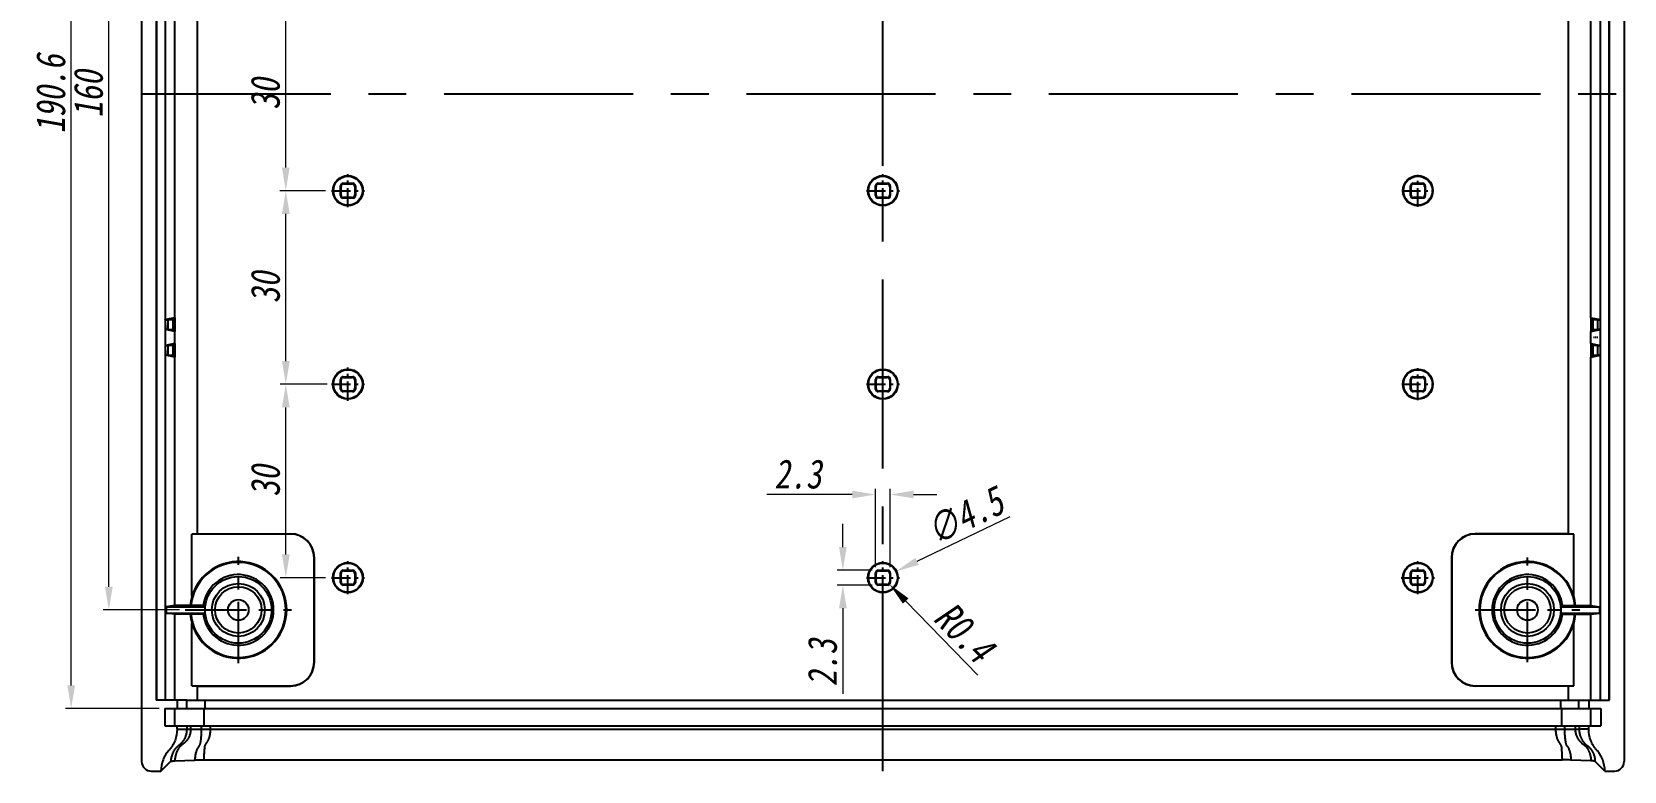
# Model space of a CAD drawing. Header units: millimetres. Extents: x 2015 to 2819, y -1311 to -752.
# Drawn here: x 2294.4 to 2541.4, y -1010 to -895.4 of the extents above; entities that cross this region are included whole.
import ezdxf

# ---------------------------------------------------------------- set-up
doc = ezdxf.new("R2010")
doc.units = ezdxf.units.MM
doc.linetypes.add('CENTER', pattern=[50.8, 31.75, -6.35, 6.35, -6.35])
doc.layers.add('06___PRT_ALL_SURFS', color=7, linetype='Continuous')
doc.layers.add('dim', color=82, linetype='Continuous', lineweight=9)
doc.styles.add('wuwei', font='SimSun.ttf', dxfattribs={"width": 0.8, "oblique": 10})
doc.dimstyles.new('wuwei', dxfattribs={"dimscale": 1.8, "dimtxt": 2.5, "dimasz": 1.5, "dimexe": 0.3, "dimexo": 0.3, "dimgap": 0.5, "dimtad": 1, "dimdsep": 46, "dimtxsty": 'wuwei', "dimcen": 0, "dimclrd": 42, "dimclre": 82, "dimclrt": 82, "dimazin": 2, "dimtfac": 1, "dimtofl": 0, "dimtmove": 0, "dimatfit": 3, "dimfxl": 1, "dimlwd": 5, "dimlwe": 5, "dimarcsym": 0})

# ---------------------------------------------------------------- blocks, each defined once
blk = doc.blocks.new('*D20')
at = {"layer": 'Defpoints', "color": 0}
for p in [(2427.15, -980.75), (2427.43, -981.03)]:
    blk.add_point(p, dxfattribs=at)
at = {"layer": 'dim', "color": 42, "lineweight": 5}
blk.add_line((2441.12, -995.13), (2429.94, -983.62), dxfattribs=at)
at = {"layer": 'dim', "color": 42}
blk.add_solid([(2430.37, -983.2), (2429.51, -984.03), (2427.43, -981.03)], dxfattribs=at)
at = {"layer": 'dim', "color": 82, "true_color": 0x4bd605, "insert": (2439.04, -988.47), "char_height": 4.5, "attachment_point": 5, "rotation": 314.1405, "style": 'wuwei'}
blk.add_mtext('R0.4', dxfattribs=at)
blk = doc.blocks.new('*D21')
at = {"layer": 'Defpoints', "color": 0}
for p in [(2425.65, -978.85), (2420.19, -981.15), (2425.65, -981.15)]:
    blk.add_point(p, dxfattribs=at)
at = {"layer": 'dim', "color": 42, "lineweight": 5}
for p, q in [((2420.19, -975.25), (2420.19, -971.65)), ((2420.19, -984.75), (2420.19, -998.02))]:
    blk.add_line(p, q, dxfattribs=at)
at = {"layer": 'dim', "color": 82, "lineweight": 5, "true_color": 0x35c922}
for p, q in [((2424.75, -978.85), (2419.29, -978.85)), ((2424.75, -981.15), (2419.29, -981.15))]:
    blk.add_line(p, q, dxfattribs=at)
at = {"layer": 'dim', "color": 42}
for points in [[(2419.59, -975.25), (2420.79, -975.25), (2420.19, -978.85)], [(2419.59, -984.75), (2420.79, -984.75), (2420.19, -981.15)]]:
    blk.add_solid(points, dxfattribs=at)
at = {"layer": 'dim', "color": 82, "true_color": 0x4bd605, "insert": (2417.04, -993.18), "char_height": 4.5, "attachment_point": 5, "rotation": 90, "style": 'wuwei'}
blk.add_mtext('2.3', dxfattribs=at)
blk = doc.blocks.new('*D22')
at = {"layer": 'Defpoints', "color": 0}
for p in [(2427.55, -967.1), (2425.25, -979.25), (2427.55, -979.25)]:
    blk.add_point(p, dxfattribs=at)
at = {"layer": 'dim', "color": 42, "lineweight": 5}
for p, q in [((2421.65, -967.1), (2408.38, -967.1)), ((2431.15, -967.1), (2434.75, -967.1))]:
    blk.add_line(p, q, dxfattribs=at)
at = {"layer": 'dim', "color": 82, "lineweight": 5, "true_color": 0x35c922}
for p, q in [((2425.25, -978.35), (2425.25, -966.2)), ((2427.55, -978.35), (2427.55, -966.2))]:
    blk.add_line(p, q, dxfattribs=at)
at = {"layer": 'dim', "color": 42}
for points in [[(2421.65, -966.5), (2421.65, -967.7), (2425.25, -967.1)], [(2431.15, -966.5), (2431.15, -967.7), (2427.55, -967.1)]]:
    blk.add_solid(points, dxfattribs=at)
at = {"layer": 'dim', "color": 82, "true_color": 0x4bd605, "insert": (2413.22, -963.95), "char_height": 4.5, "attachment_point": 5, "style": 'wuwei'}
blk.add_mtext('2.3', dxfattribs=at)
blk = doc.blocks.new('*D23')
at = {"layer": 'Defpoints', "color": 0}
for p in [(2428.43, -979.02), (2424.37, -980.97)]:
    blk.add_point(p, dxfattribs=at)
at = {"layer": 'dim', "color": 42, "lineweight": 5}
blk.add_line((2446.09, -970.56), (2431.68, -977.47), dxfattribs=at)
at = {"layer": 'dim', "color": 42}
blk.add_solid([(2431.42, -976.93), (2431.94, -978.01), (2428.43, -979.02)], dxfattribs=at)
at = {"layer": 'dim', "color": 82, "true_color": 0x4bd605, "insert": (2439.15, -970.39), "char_height": 4.5, "attachment_point": 5, "rotation": 25.6138, "style": 'wuwei'}
blk.add_mtext('∅4.5', dxfattribs=at)
blk = doc.blocks.new('*D25')
at = {"layer": 'Defpoints', "color": 0}
for p in [(2300.47, -809.7), (2315.01, -809.7), (2315.01, -1000.3)]:
    blk.add_point(p, dxfattribs=at)
at = {"layer": 'dim', "color": 82, "lineweight": 5, "true_color": 0x35c922}
for p, q in [((2314.11, -809.7), (2299.57, -809.7)), ((2314.11, -1000.3), (2299.57, -1000.3))]:
    blk.add_line(p, q, dxfattribs=at)
at = {"layer": 'dim', "color": 42, "lineweight": 5}
blk.add_line((2300.47, -996.7), (2300.47, -813.3), dxfattribs=at)
at = {"layer": 'dim', "color": 42}
for points in [[(2299.87, -813.3), (2301.07, -813.3), (2300.47, -809.7)], [(2299.87, -996.7), (2301.07, -996.7), (2300.47, -1000.3)]]:
    blk.add_solid(points, dxfattribs=at)
at = {"layer": 'dim', "color": 82, "true_color": 0x4bd605, "insert": (2297.32, -905), "char_height": 4.5, "attachment_point": 5, "rotation": 90, "style": 'wuwei'}
blk.add_mtext('190.6', dxfattribs=at)
blk = doc.blocks.new('*D26')
at = {"layer": 'Defpoints', "color": 0}
for p in [(2306.31, -825), (2320.38, -825), (2318.15, -985)]:
    blk.add_point(p, dxfattribs=at)
at = {"layer": 'dim', "color": 82, "lineweight": 5, "true_color": 0x35c922}
for p, q in [((2319.48, -825), (2305.41, -825)), ((2317.25, -985), (2305.41, -985))]:
    blk.add_line(p, q, dxfattribs=at)
at = {"layer": 'dim', "color": 42, "lineweight": 5}
blk.add_line((2306.31, -981.4), (2306.31, -828.6), dxfattribs=at)
at = {"layer": 'dim', "color": 42}
for points in [[(2305.71, -828.6), (2306.91, -828.6), (2306.31, -825)], [(2305.71, -981.4), (2306.91, -981.4), (2306.31, -985)]]:
    blk.add_solid(points, dxfattribs=at)
at = {"layer": 'dim', "color": 82, "true_color": 0x4bd605, "insert": (2303.16, -905), "char_height": 4.5, "attachment_point": 5, "rotation": 90, "style": 'wuwei'}
blk.add_mtext('160', dxfattribs=at)
blk = doc.blocks.new('*D29')
at = {"layer": 'Defpoints', "color": 0}
for p in [(2333.76, -890), (2340.83, -890), (2340.83, -920)]:
    blk.add_point(p, dxfattribs=at)
at = {"layer": 'dim', "color": 82, "lineweight": 5, "true_color": 0x35c922}
for p, q in [((2339.93, -890), (2332.86, -890)), ((2339.93, -920), (2332.86, -920))]:
    blk.add_line(p, q, dxfattribs=at)
at = {"layer": 'dim', "color": 42, "lineweight": 5}
blk.add_line((2333.76, -916.4), (2333.76, -893.6), dxfattribs=at)
at = {"layer": 'dim', "color": 42}
for points in [[(2333.16, -893.6), (2334.36, -893.6), (2333.76, -890)], [(2333.16, -916.4), (2334.36, -916.4), (2333.76, -920)]]:
    blk.add_solid(points, dxfattribs=at)
at = {"layer": 'dim', "color": 82, "true_color": 0x4bd605, "insert": (2330.61, -905), "char_height": 4.5, "attachment_point": 5, "rotation": 90, "style": 'wuwei'}
blk.add_mtext('30', dxfattribs=at)
blk = doc.blocks.new('*D30')
at = {"layer": 'Defpoints', "color": 0}
for p in [(2333.77, -920), (2340.83, -920), (2339.83, -950)]:
    blk.add_point(p, dxfattribs=at)
at = {"layer": 'dim', "color": 82, "lineweight": 5, "true_color": 0x35c922}
for p, q in [((2339.93, -920), (2332.87, -920)), ((2338.93, -950), (2332.87, -950))]:
    blk.add_line(p, q, dxfattribs=at)
at = {"layer": 'dim', "color": 42, "lineweight": 5}
blk.add_line((2333.77, -946.4), (2333.77, -923.6), dxfattribs=at)
at = {"layer": 'dim', "color": 42}
for points in [[(2333.17, -923.6), (2334.37, -923.6), (2333.77, -920)], [(2333.17, -946.4), (2334.37, -946.4), (2333.77, -950)]]:
    blk.add_solid(points, dxfattribs=at)
at = {"layer": 'dim', "color": 82, "true_color": 0x4bd605, "insert": (2330.62, -935), "char_height": 4.5, "attachment_point": 5, "rotation": 90, "style": 'wuwei'}
blk.add_mtext('30', dxfattribs=at)
blk = doc.blocks.new('*D31')
at = {"layer": 'Defpoints', "color": 0}
for p in [(2333.77, -950), (2341.07, -950), (2340.83, -980)]:
    blk.add_point(p, dxfattribs=at)
at = {"layer": 'dim', "color": 82, "lineweight": 5, "true_color": 0x35c922}
for p, q in [((2340.17, -950), (2332.87, -950)), ((2339.93, -980), (2332.87, -980))]:
    blk.add_line(p, q, dxfattribs=at)
at = {"layer": 'dim', "color": 42, "lineweight": 5}
blk.add_line((2333.77, -976.4), (2333.77, -953.6), dxfattribs=at)
at = {"layer": 'dim', "color": 42}
for points in [[(2333.17, -953.6), (2334.37, -953.6), (2333.77, -950)], [(2333.17, -976.4), (2334.37, -976.4), (2333.77, -980)]]:
    blk.add_solid(points, dxfattribs=at)
at = {"layer": 'dim', "color": 82, "true_color": 0x4bd605, "insert": (2330.62, -965), "char_height": 4.5, "attachment_point": 5, "rotation": 90, "style": 'wuwei'}
blk.add_mtext('30', dxfattribs=at)

msp = doc.modelspace()

# ---------------------------------------------------------------- linework, layer by layer
at = {"color": 1, "linetype": 'CENTER', "ltscale": 0.923636}
for p, q in [((2426.403, -1009.996), (2426.403, -799.996)), ((2311.403, -904.996), (2541.403, -904.996))]:
    msp.add_line(p, q, dxfattribs=at)
at = {"color": 7, "linetype": 'Continuous'}
for p, q in [((2311.403, -801.494), (2311.403, -1008.497)), ((2541.403, -801.494), (2541.403, -1008.497)), ((2313.663, -810.996), (2313.663, -998.996)), ((2313.706, -810.996), (2313.706, -998.996)), ((2539.1, -998.996), (2539.1, -810.996)), ((2539.143, -998.996), (2539.143, -810.996)), ((2320.041, -973.196), (2320.041, -836.796)), ((2532.765, -973.196), (2532.765, -836.796)), ((2315.078, -939.981), (2315.078, -870.01)), ((2316.563, -939.684), (2316.563, -870.307)), ((2536.243, -939.684), (2536.243, -870.307)), ((2537.728, -939.981), (2537.728, -870.01)), ((2342.74, -918.933), (2342.653, -918.846)), ((2342.653, -918.846), (2344.153, -918.846)), ((2342.74, -918.933), (2344.066, -918.933)), ((2344.066, -918.933), (2344.153, -918.846)), ((2425.653, -918.846), (2427.153, -918.846)), ((2425.74, -918.933), (2425.653, -918.846)), ((2425.74, -918.933), (2427.066, -918.933)), ((2427.066, -918.933), (2427.153, -918.846)), ((2508.653, -918.846), (2510.153, -918.846)), ((2508.74, -918.933), (2508.653, -918.846)), ((2508.74, -918.933), (2510.066, -918.933)), ((2510.066, -918.933), (2510.153, -918.846)), ((2342.253, -920.746), (2342.253, -919.246)), ((2342.34, -919.333), (2342.253, -919.246)), ((2342.34, -920.659), (2342.253, -920.746)), ((2342.34, -920.659), (2342.34, -919.333)), ((2342.74, -921.059), (2342.653, -921.146)), ((2344.153, -921.146), (2342.653, -921.146)), ((2344.066, -921.059), (2342.74, -921.059)), ((2344.066, -921.059), (2344.153, -921.146)), ((2344.466, -919.333), (2344.553, -919.246)), ((2344.466, -919.333), (2344.466, -920.659)), ((2344.466, -920.659), (2344.553, -920.746)), ((2344.553, -919.246), (2344.553, -920.746)), ((2425.34, -919.333), (2425.253, -919.246)), ((2425.253, -920.746), (2425.253, -919.246)), ((2425.34, -920.659), (2425.253, -920.746)), ((2425.34, -920.659), (2425.34, -919.333)), ((2425.74, -921.059), (2425.653, -921.146)), ((2427.153, -921.146), (2425.653, -921.146)), ((2427.066, -921.059), (2425.74, -921.059)), ((2427.066, -921.059), (2427.153, -921.146)), ((2427.466, -919.333), (2427.553, -919.246)), ((2427.466, -919.333), (2427.466, -920.659)), ((2427.466, -920.659), (2427.553, -920.746)), ((2427.553, -919.246), (2427.553, -920.746)), ((2508.34, -919.333), (2508.253, -919.246)), ((2508.253, -920.746), (2508.253, -919.246)), ((2508.34, -920.659), (2508.253, -920.746)), ((2508.34, -920.659), (2508.34, -919.333)), ((2508.74, -921.059), (2508.653, -921.146)), ((2510.153, -921.146), (2508.653, -921.146)), ((2510.066, -921.059), (2508.74, -921.059)), ((2510.066, -921.059), (2510.153, -921.146)), ((2510.466, -919.333), (2510.553, -919.246)), ((2510.466, -919.333), (2510.466, -920.659)), ((2510.466, -920.659), (2510.553, -920.746)), ((2510.553, -919.246), (2510.553, -920.746)), ((2315.064, -939.981), (2315.078, -941.51)), ((2315.075, -939.992), (2315.064, -939.981)), ((2315.075, -939.992), (2315.075, -941.499)), ((2315.075, -939.992), (2315.478, -939.996)), ((2316.563, -939.684), (2315.078, -939.981)), ((2315.478, -939.996), (2315.478, -941.496)), ((2316.278, -939.996), (2315.478, -939.996)), ((2316.278, -939.996), (2316.59, -939.684)), ((2316.278, -941.496), (2316.278, -939.996)), ((2316.563, -939.684), (2316.59, -939.684)), ((2316.59, -941.807), (2316.59, -939.684)), ((2536.243, -939.684), (2536.217, -939.684)), ((2536.528, -939.996), (2536.217, -939.684)), ((2536.217, -939.684), (2536.217, -941.807)), ((2536.243, -939.684), (2537.728, -939.981)), ((2537.328, -939.996), (2536.528, -939.996)), ((2536.528, -939.996), (2536.528, -941.496)), ((2537.328, -939.996), (2537.732, -939.992)), ((2537.328, -941.496), (2537.328, -939.996)), ((2537.732, -939.992), (2537.728, -939.981)), ((2537.743, -941.51), (2537.728, -939.981)), ((2537.732, -941.499), (2537.732, -939.992)), ((2315.478, -941.496), (2315.075, -941.499)), ((2315.075, -941.499), (2315.078, -941.51)), ((2315.078, -943.981), (2315.078, -941.51)), ((2316.563, -941.807), (2315.078, -941.51)), ((2315.478, -941.496), (2316.278, -941.496)), ((2316.278, -941.496), (2316.59, -941.807)), ((2316.563, -943.684), (2316.563, -941.807)), ((2316.563, -941.807), (2316.59, -941.807)), ((2536.528, -941.496), (2536.217, -941.807)), ((2536.243, -941.807), (2536.217, -941.807)), ((2536.243, -941.807), (2537.728, -941.51)), ((2536.243, -943.684), (2536.243, -941.807)), ((2536.528, -941.496), (2537.328, -941.496)), ((2537.732, -941.499), (2537.328, -941.496)), ((2537.728, -943.981), (2537.728, -941.51)), ((2537.732, -941.499), (2537.743, -941.51)), ((2315.064, -943.981), (2315.078, -945.51)), ((2315.075, -943.992), (2315.064, -943.981)), ((2315.075, -943.992), (2315.075, -945.499)), ((2315.075, -943.992), (2315.478, -943.996)), ((2315.478, -945.496), (2315.075, -945.499)), ((2315.075, -945.499), (2315.078, -945.51)), ((2316.563, -943.684), (2315.078, -943.981)), ((2315.078, -998.996), (2315.078, -945.51)), ((2316.563, -945.807), (2315.078, -945.51)), ((2315.478, -943.996), (2315.478, -945.496)), ((2316.278, -943.996), (2315.478, -943.996)), ((2315.478, -945.496), (2316.278, -945.496)), ((2316.278, -943.996), (2316.59, -943.684)), ((2316.278, -945.496), (2316.278, -943.996)), ((2316.278, -945.496), (2316.59, -945.807)), ((2316.563, -943.684), (2316.59, -943.684)), ((2316.563, -984.335), (2316.563, -945.807)), ((2316.563, -945.807), (2316.59, -945.807)), ((2316.59, -945.807), (2316.59, -943.684)), ((2536.243, -943.684), (2536.217, -943.684)), ((2536.528, -943.996), (2536.217, -943.684)), ((2536.217, -943.684), (2536.217, -945.807)), ((2536.528, -945.496), (2536.217, -945.807)), ((2536.243, -945.807), (2536.217, -945.807)), ((2536.243, -943.684), (2537.728, -943.981)), ((2536.243, -945.807), (2537.728, -945.51)), ((2536.243, -984.335), (2536.243, -945.807)), ((2537.328, -943.996), (2536.528, -943.996)), ((2536.528, -943.996), (2536.528, -945.496)), ((2536.528, -945.496), (2537.328, -945.496)), ((2537.328, -943.996), (2537.732, -943.992)), ((2537.328, -945.496), (2537.328, -943.996)), ((2537.732, -945.499), (2537.328, -945.496)), ((2537.732, -943.992), (2537.728, -943.981)), ((2537.728, -998.996), (2537.728, -945.51)), ((2537.732, -945.499), (2537.732, -943.992)), ((2537.732, -945.499), (2537.743, -945.51)), ((2342.253, -950.746), (2342.253, -949.246)), ((2342.34, -949.333), (2342.253, -949.246)), ((2342.34, -950.659), (2342.253, -950.746)), ((2342.34, -950.659), (2342.34, -949.333)), ((2342.74, -948.933), (2342.653, -948.846)), ((2342.653, -948.846), (2344.153, -948.846)), ((2342.74, -951.059), (2342.653, -951.146)), ((2342.74, -948.933), (2344.066, -948.933)), ((2344.066, -951.059), (2342.74, -951.059)), ((2344.066, -948.933), (2344.153, -948.846)), ((2344.066, -951.059), (2344.153, -951.146)), ((2344.466, -949.333), (2344.553, -949.246)), ((2344.466, -949.333), (2344.466, -950.659)), ((2344.466, -950.659), (2344.553, -950.746)), ((2344.553, -949.246), (2344.553, -950.746)), ((2425.34, -949.333), (2425.253, -949.246)), ((2425.253, -950.746), (2425.253, -949.246)), ((2425.34, -950.659), (2425.253, -950.746)), ((2425.34, -950.659), (2425.34, -949.333)), ((2425.653, -948.846), (2427.153, -948.846)), ((2425.74, -948.933), (2425.653, -948.846)), ((2425.74, -951.059), (2425.653, -951.146)), ((2425.74, -948.933), (2427.066, -948.933)), ((2427.066, -951.059), (2425.74, -951.059)), ((2427.066, -948.933), (2427.153, -948.846)), ((2427.066, -951.059), (2427.153, -951.146)), ((2427.466, -949.333), (2427.553, -949.246)), ((2427.466, -949.333), (2427.466, -950.659)), ((2427.466, -950.659), (2427.553, -950.746)), ((2427.553, -949.246), (2427.553, -950.746)), ((2508.34, -949.333), (2508.253, -949.246)), ((2508.253, -950.746), (2508.253, -949.246)), ((2508.34, -950.659), (2508.253, -950.746)), ((2508.34, -950.659), (2508.34, -949.333)), ((2508.653, -948.846), (2510.153, -948.846)), ((2508.74, -948.933), (2508.653, -948.846)), ((2508.74, -951.059), (2508.653, -951.146)), ((2508.74, -948.933), (2510.066, -948.933)), ((2510.066, -951.059), (2508.74, -951.059)), ((2510.066, -948.933), (2510.153, -948.846)), ((2510.066, -951.059), (2510.153, -951.146)), ((2510.466, -949.333), (2510.553, -949.246)), ((2510.466, -949.333), (2510.466, -950.659)), ((2510.466, -950.659), (2510.553, -950.746)), ((2510.553, -949.246), (2510.553, -950.746)), ((2344.153, -951.146), (2342.653, -951.146)), ((2427.153, -951.146), (2425.653, -951.146)), ((2510.153, -951.146), (2508.653, -951.146)), ((2320.041, -973.196), (2319.206, -973.238)), ((2319.206, -982.887), (2319.206, -973.238)), ((2334.503, -973.238), (2319.206, -973.238)), ((2320.041, -973.196), (2334.503, -973.196)), ((2334.503, -973.196), (2334.503, -973.238)), ((2532.765, -973.196), (2518.303, -973.196)), ((2518.303, -973.196), (2518.303, -973.238)), ((2533.601, -973.238), (2518.303, -973.238)), ((2532.765, -973.196), (2533.601, -973.238)), ((2533.601, -982.887), (2533.601, -973.238)), ((2338.161, -993.096), (2338.161, -976.896)), ((2338.203, -976.896), (2338.161, -976.896)), ((2338.203, -993.096), (2338.203, -976.896)), ((2514.603, -976.896), (2514.645, -976.896)), ((2514.603, -976.896), (2514.603, -993.096)), ((2514.645, -976.896), (2514.645, -993.096)), ((2342.34, -979.333), (2342.253, -979.246)), ((2342.253, -980.746), (2342.253, -979.246)), ((2342.34, -980.659), (2342.253, -980.746)), ((2342.34, -980.659), (2342.34, -979.333)), ((2342.74, -978.933), (2342.653, -978.846)), ((2342.653, -978.846), (2344.153, -978.846)), ((2342.74, -978.933), (2344.066, -978.933)), ((2344.066, -978.933), (2344.153, -978.846)), ((2344.466, -979.333), (2344.553, -979.246)), ((2344.466, -979.333), (2344.466, -980.659)), ((2344.466, -980.659), (2344.553, -980.746)), ((2344.553, -979.246), (2344.553, -980.746)), ((2425.34, -979.333), (2425.253, -979.246)), ((2425.253, -980.746), (2425.253, -979.246)), ((2425.34, -980.659), (2425.253, -980.746)), ((2425.34, -980.659), (2425.34, -979.333)), ((2425.653, -978.846), (2427.153, -978.846)), ((2425.74, -978.933), (2425.653, -978.846)), ((2425.74, -978.933), (2427.066, -978.933)), ((2427.066, -978.933), (2427.153, -978.846)), ((2427.466, -979.333), (2427.553, -979.246)), ((2427.466, -979.333), (2427.466, -980.659)), ((2427.466, -980.659), (2427.553, -980.746)), ((2427.553, -979.246), (2427.553, -980.746)), ((2508.34, -979.333), (2508.253, -979.246)), ((2508.253, -980.746), (2508.253, -979.246)), ((2508.34, -980.659), (2508.253, -980.746)), ((2508.34, -980.659), (2508.34, -979.333)), ((2508.653, -978.846), (2510.153, -978.846)), ((2508.74, -978.933), (2508.653, -978.846)), ((2508.74, -978.933), (2510.066, -978.933)), ((2510.066, -978.933), (2510.153, -978.846)), ((2510.466, -979.333), (2510.553, -979.246)), ((2510.466, -979.333), (2510.466, -980.659)), ((2510.466, -980.659), (2510.553, -980.746)), ((2510.553, -979.246), (2510.553, -980.746)), ((2342.74, -981.059), (2342.653, -981.146)), ((2344.153, -981.146), (2342.653, -981.146)), ((2344.066, -981.059), (2342.74, -981.059)), ((2344.066, -981.059), (2344.153, -981.146)), ((2425.74, -981.059), (2425.653, -981.146)), ((2427.153, -981.146), (2425.653, -981.146)), ((2427.066, -981.059), (2425.74, -981.059)), ((2427.066, -981.059), (2427.153, -981.146)), ((2508.74, -981.059), (2508.653, -981.146)), ((2510.153, -981.146), (2508.653, -981.146)), ((2510.066, -981.059), (2508.74, -981.059)), ((2510.066, -981.059), (2510.153, -981.146)), ((2316.563, -984.335), (2315.224, -984.496)), ((2315.224, -984.496), (2315.224, -985.496)), ((2315.224, -984.496), (2321.217, -984.496)), ((2316.563, -985.656), (2315.224, -985.496)), ((2315.224, -985.496), (2321.217, -985.496)), ((2318.946, -984.323), (2316.563, -984.335)), ((2316.563, -998.996), (2316.563, -985.656)), ((2318.946, -985.668), (2316.563, -985.656)), ((2318.946, -984.323), (2319.059, -984.335)), ((2319.059, -985.657), (2318.946, -985.668)), ((2320.964, -984.335), (2319.059, -984.335)), ((2320.964, -985.657), (2319.059, -985.657)), ((2320.964, -984.335), (2321.217, -984.496)), ((2320.964, -985.657), (2321.217, -985.496)), ((2531.842, -984.335), (2531.589, -984.496)), ((2531.589, -984.496), (2537.582, -984.496)), ((2531.589, -985.496), (2537.582, -985.496)), ((2531.842, -985.657), (2531.589, -985.496)), ((2531.842, -984.335), (2533.748, -984.335)), ((2531.842, -985.657), (2533.748, -985.657)), ((2533.748, -984.335), (2533.86, -984.323)), ((2533.86, -985.668), (2533.748, -985.657)), ((2533.86, -984.323), (2536.243, -984.335)), ((2533.86, -985.668), (2536.243, -985.656)), ((2536.243, -984.335), (2537.582, -984.496)), ((2536.243, -985.656), (2537.582, -985.496)), ((2536.243, -998.996), (2536.243, -985.656)), ((2537.582, -984.496), (2537.582, -985.496)), ((2319.206, -996.754), (2319.206, -987.104)), ((2533.601, -996.754), (2533.601, -987.104)), ((2338.203, -993.096), (2338.161, -993.096)), ((2514.603, -993.096), (2514.645, -993.096)), ((2320.041, -996.796), (2319.206, -996.754)), ((2319.206, -996.754), (2334.503, -996.754)), ((2320.041, -998.996), (2320.041, -996.796)), ((2320.041, -996.796), (2334.503, -996.796)), ((2334.503, -996.796), (2334.503, -996.754)), ((2518.303, -996.754), (2533.601, -996.754)), ((2518.303, -996.796), (2518.303, -996.754)), ((2532.765, -996.796), (2518.303, -996.796)), ((2532.765, -996.796), (2533.601, -996.754)), ((2532.765, -998.996), (2532.765, -996.796)), ((2318.423, -998.996), (2313.663, -998.996)), ((2315.006, -1000.296), (2315.006, -1002.996)), ((2315.006, -1000.296), (2318.423, -1000.296)), ((2316.903, -998.996), (2316.903, -1000.296)), ((2534.384, -998.996), (2539.143, -998.996)), ((2534.384, -1000.296), (2537.8, -1000.296)), ((2535.903, -998.996), (2535.903, -1000.296)), ((2537.8, -1000.296), (2537.8, -1002.996)), ((2315.006, -1002.996), (2318.388, -1002.996)), ((2316.903, -1003.496), (2316.903, -1002.996)), ((2316.903, -1003.496), (2318.388, -1003.496)), ((2534.419, -1002.996), (2537.8, -1002.996)), ((2535.903, -1003.496), (2534.419, -1003.496)), ((2535.903, -1003.496), (2535.903, -1002.996)), ((2312.902, -1009.996), (2314.401, -1009.996)), ((2314.401, -1009.996), (2315.934, -1008.463)), ((2538.405, -1009.996), (2536.873, -1008.463)), ((2538.405, -1009.996), (2539.905, -1009.996))]:
    msp.add_line(p, q, dxfattribs=at)
at = {"color": 1, "linetype": 'CENTER', "ltscale": 0.093491}
for p, q in [((2343.403, -922.567), (2343.403, -917.425)), ((2426.403, -922.567), (2426.403, -917.425)), ((2340.832, -919.996), (2345.974, -919.996)), ((2423.832, -919.996), (2428.974, -919.996)), ((2343.403, -952.567), (2343.403, -947.425)), ((2426.403, -952.567), (2426.403, -947.425)), ((2340.832, -949.996), (2345.974, -949.996)), ((2423.832, -949.996), (2428.974, -949.996)), ((2343.403, -982.567), (2343.403, -977.425)), ((2426.403, -982.567), (2426.403, -977.425)), ((2509.403, -982.567), (2509.403, -977.425)), ((2340.832, -979.996), (2345.974, -979.996)), ((2423.832, -979.996), (2428.974, -979.996)), ((2506.832, -979.996), (2511.974, -979.996))]:
    msp.add_line(p, q, dxfattribs=at)
at = {"color": 1, "linetype": 'CENTER', "ltscale": 0.09}
for p, q in [((2509.403, -922.471), (2509.403, -917.521)), ((2506.928, -919.996), (2511.878, -919.996)), ((2509.403, -952.471), (2509.403, -947.521)), ((2506.928, -949.996), (2511.878, -949.996))]:
    msp.add_line(p, q, dxfattribs=at)
at = {"color": 1, "linetype": 'CENTER', "ltscale": 0.0064}
msp.add_line((2537.328, -942.746), (2536.528, -942.746), dxfattribs=at)
at = {"color": 1, "linetype": 'CENTER', "ltscale": 0.3}
for p, q in [((2326.403, -993.246), (2326.403, -976.746)), ((2318.153, -984.996), (2334.653, -984.996))]:
    msp.add_line(p, q, dxfattribs=at)
at = {"color": 1, "linetype": 'CENTER', "ltscale": 0.294969}
for p, q in [((2526.403, -993.107), (2526.403, -976.884)), ((2518.291, -984.996), (2534.515, -984.996))]:
    msp.add_line(p, q, dxfattribs=at)
at = {"color": 7, "linetype": 'Continuous'}
for centre, radius in [((2343.403, -919.996), 2.337), ((2343.403, -919.996), 2.25), ((2426.403, -919.996), 2.337), ((2426.403, -919.996), 2.25), ((2509.403, -919.996), 2.337), ((2509.403, -919.996), 2.25), ((2343.403, -949.996), 2.337), ((2343.403, -949.996), 2.25), ((2426.403, -949.996), 2.337), ((2426.403, -949.996), 2.25), ((2509.403, -949.996), 2.337), ((2509.403, -949.996), 2.25), ((2343.403, -979.996), 2.337), ((2343.403, -979.996), 2.25), ((2426.403, -979.996), 2.337), ((2426.403, -979.996), 2.25), ((2509.403, -979.996), 2.337), ((2509.403, -979.996), 2.25), ((2326.403, -984.996), 5.167), ((2526.403, -984.996), 5.167), ((2326.403, -984.996), 4.1), ((2326.403, -984.996), 3.6), ((2526.403, -984.996), 4.1), ((2526.403, -984.996), 3.6), ((2326.403, -984.996), 1.6), ((2526.403, -984.996), 1.6)]:
    msp.add_circle(centre, radius, dxfattribs=at)
for centre, radius, start, end in [((2334.503, -976.896), 3.7, 0, 90), ((2334.503, -976.896), 3.658, 0, 90), ((2518.303, -976.896), 3.7, 90, 180), ((2518.303, -976.896), 3.658, 90, 180), ((2326.403, -984.996), 7.374, 185.14481, 174.85519), ((2326.403, -984.996), 7.5, 196.32938, 163.67062), ((2526.403, -984.996), 7.5, 16.32938, 343.67062), ((2526.403, -984.996), 7.374, 5.14481, 354.85519), ((2326.403, -984.996), 5.479, 186.93195, 173.06805), ((2526.403, -984.996), 5.479, 6.93195, 353.06805), ((2427.153, -980.746), 0.4, 269.99639, 0.00361), ((2326.403, -984.996), 5.21, 174.49317, 185.50683), ((2526.403, -984.996), 5.21, 354.49317, 5.50683), ((2334.503, -993.096), 3.7, 270, 0), ((2334.503, -993.096), 3.658, 270, 0), ((2518.303, -993.096), 3.7, 180, 270), ((2518.303, -993.096), 3.658, 180, 270)]:
    msp.add_arc(centre, radius, start, end, dxfattribs=at)
for centre, major_axis, ratio, start_param, end_param in [((2342.653, -919.246), (-0.283, 0.283), 0.9996955, -0.7852459, 0.7852459), ((2342.74, -919.333), (-0.283, 0.283), 0.9996955, -0.7852459, 0.7852459), ((2344.066, -919.333), (0.283, 0.283), 0.9996955, -0.7852459, 0.7852459), ((2344.153, -919.246), (0.283, 0.283), 0.9996955, -0.7852459, 0.7852459), ((2425.653, -919.246), (-0.283, 0.283), 0.9996955, -0.7852459, 0.7852459), ((2425.74, -919.333), (-0.283, 0.283), 0.9996955, -0.7852459, 0.7852459), ((2427.066, -919.333), (0.283, 0.283), 0.9996955, -0.7852459, 0.7852459), ((2427.153, -919.246), (0.283, 0.283), 0.9996955, -0.7852459, 0.7852459), ((2508.653, -919.246), (-0.283, 0.283), 0.9996955, -0.7852459, 0.7852459), ((2508.74, -919.333), (-0.283, 0.283), 0.9996955, -0.7852459, 0.7852459), ((2510.066, -919.333), (0.283, 0.283), 0.9996955, -0.7852459, 0.7852459), ((2510.153, -919.246), (0.283, 0.283), 0.9996955, -0.7852459, 0.7852459), ((2342.653, -920.746), (0.283, 0.283), 0.9996955, -3.9268385, -2.3563468), ((2342.74, -920.658), (-0.283, -0.283), 0.9996955, -0.7852459, 0.7852459), ((2344.066, -920.658), (0.283, -0.283), 0.9996955, -0.7852459, 0.7852459), ((2344.153, -920.746), (-0.283, 0.283), 0.9996955, -3.9268385, -2.3563468), ((2425.653, -920.746), (0.283, 0.283), 0.9996955, -3.9268385, -2.3563468), ((2425.74, -920.658), (-0.283, -0.283), 0.9996955, -0.7852459, 0.7852459), ((2427.066, -920.658), (0.283, -0.283), 0.9996955, -0.7852459, 0.7852459), ((2427.153, -920.746), (-0.283, 0.283), 0.9996955, -3.9268385, -2.3563468), ((2508.653, -920.746), (0.283, 0.283), 0.9996955, -3.9268385, -2.3563468), ((2508.74, -920.658), (-0.283, -0.283), 0.9996955, -0.7852459, 0.7852459), ((2510.066, -920.658), (0.283, -0.283), 0.9996955, -0.7852459, 0.7852459), ((2510.153, -920.746), (-0.283, 0.283), 0.9996955, -3.9268385, -2.3563468), ((2342.653, -949.246), (0.283, -0.283), 0.9996955, 2.3563468, 3.9268385), ((2342.653, -950.746), (0.283, 0.283), 0.9996955, 2.3563468, 3.9268385), ((2342.74, -949.333), (-0.283, 0.283), 0.9996955, -0.7852459, 0.7852459), ((2342.74, -950.658), (-0.283, -0.283), 0.9996955, -0.7852459, 0.7852459), ((2344.066, -949.333), (0.283, 0.283), 0.9996955, -0.7852459, 0.7852459), ((2344.066, -950.658), (0.283, -0.283), 0.9996955, -0.7852459, 0.7852459), ((2344.153, -949.246), (0.283, 0.283), 0.9996955, -0.7852459, 0.7852459), ((2344.153, -950.746), (0.283, -0.283), 0.9996955, -0.7852459, 0.7852459), ((2425.653, -949.246), (0.283, -0.283), 0.9996955, 2.3563468, 3.9268385), ((2425.653, -950.746), (0.283, 0.283), 0.9996955, 2.3563468, 3.9268385), ((2425.74, -949.333), (-0.283, 0.283), 0.9996955, -0.7852459, 0.7852459), ((2425.74, -950.658), (-0.283, -0.283), 0.9996955, -0.7852459, 0.7852459), ((2427.066, -949.333), (0.283, 0.283), 0.9996955, -0.7852459, 0.7852459), ((2427.066, -950.658), (0.283, -0.283), 0.9996955, -0.7852459, 0.7852459), ((2427.153, -949.246), (0.283, 0.283), 0.9996955, -0.7852459, 0.7852459), ((2427.153, -950.746), (0.283, -0.283), 0.9996955, -0.7852459, 0.7852459), ((2508.653, -949.246), (0.283, -0.283), 0.9996955, 2.3563468, 3.9268385), ((2508.653, -950.746), (0.283, 0.283), 0.9996955, -3.9268385, -2.3563468), ((2508.74, -949.333), (-0.283, 0.283), 0.9996955, -0.7852459, 0.7852459), ((2508.74, -950.658), (-0.283, -0.283), 0.9996955, -0.7852459, 0.7852459), ((2510.066, -949.333), (0.283, 0.283), 0.9996955, -0.7852459, 0.7852459), ((2510.066, -950.658), (0.283, -0.283), 0.9996955, -0.7852459, 0.7852459), ((2510.153, -949.246), (0.283, 0.283), 0.9996955, -0.7852459, 0.7852459), ((2510.153, -950.746), (0.283, -0.283), 0.9996955, -0.7852459, 0.7852459), ((2342.653, -979.246), (0.283, -0.283), 0.9996955, 2.3563468, 3.9268385), ((2342.74, -979.333), (-0.283, 0.283), 0.9996955, -0.7852459, 0.7852459), ((2342.74, -980.658), (-0.283, -0.283), 0.9996955, -0.7852459, 0.7852459), ((2344.066, -979.333), (0.283, 0.283), 0.9996955, -0.7852459, 0.7852459), ((2344.066, -980.658), (0.283, -0.283), 0.9996955, -0.7852459, 0.7852459), ((2344.153, -979.246), (0.283, 0.283), 0.9996955, -0.7852459, 0.7852459), ((2425.653, -979.246), (0.283, -0.283), 0.9996955, 2.3563468, 3.9268385), ((2425.74, -979.333), (-0.283, 0.283), 0.9996955, -0.7852459, 0.7852459), ((2425.74, -980.658), (-0.283, -0.283), 0.9996955, -0.7852459, 0.7852459), ((2427.066, -979.333), (0.283, 0.283), 0.9996955, -0.7852459, 0.7852459), ((2427.066, -980.658), (0.283, -0.283), 0.9996955, -0.7852459, 0.7852459), ((2427.153, -979.246), (0.283, 0.283), 0.9996955, -0.7852459, 0.7852459), ((2508.653, -979.246), (0.283, -0.283), 0.9996955, 2.3563468, 3.9268385), ((2508.74, -979.333), (-0.283, 0.283), 0.9996955, -0.7852459, 0.7852459), ((2508.74, -980.658), (-0.283, -0.283), 0.9996955, -0.7852459, 0.7852459), ((2510.066, -979.333), (0.283, 0.283), 0.9996955, -0.7852459, 0.7852459), ((2510.066, -980.658), (0.283, -0.283), 0.9996955, -0.7852459, 0.7852459), ((2510.153, -979.246), (0.283, 0.283), 0.9996955, -0.7852459, 0.7852459), ((2326.798, -984.996), (7.881, 0), 0.9987407, 2.8703735, 3.0560435), ((2342.653, -980.746), (0.283, 0.283), 0.9996955, 2.3563468, 3.9268385), ((2344.153, -980.746), (0.283, -0.283), 0.9996955, -0.7852459, 0.7852459), ((2425.653, -980.746), (0.283, 0.283), 0.9996955, 2.3563468, 3.9268385), ((2508.653, -980.746), (0.283, 0.283), 0.9996955, -3.9268385, -2.3563468), ((2510.153, -980.746), (0.283, -0.283), 0.9996955, -0.7852459, 0.7852459), ((2526.008, -984.996), (7.881, 0), 0.9987407, 0.0855492, 0.2712192), ((2326.798, -984.996), (7.881, 0), 0.9987407, -3.0560435, -2.8703735), ((2526.008, -984.996), (7.881, 0), 0.9987407, -0.2712192, -0.0855492), ((2312.905, -1008.494), (-1.063, -1.063), 0.9980992, -0.7844468, 0.7844468), ((2539.902, -1008.494), (1.063, -1.063), 0.9980992, -0.7844468, 0.7844468)]:
    msp.add_ellipse(centre, major_axis=major_axis, ratio=ratio, start_param=start_param, end_param=end_param, dxfattribs=at)
for points, start_tangent, end_tangent in [([(2316.903, -1003.496), (2316.58, -1005.237), (2316.185, -1006.034), (2315.935, -1006.402), (2315.652, -1006.746), (2315.508, -1006.916), (2315.119, -1007.457), (2314.724, -1008.255), (2314.401, -1009.996)], (0, -1), (0, -1)), ([(2538.405, -1009.996), (2538.082, -1008.255), (2537.688, -1007.457), (2537.298, -1006.916), (2537.154, -1006.746), (2536.871, -1006.402), (2536.621, -1006.034), (2536.227, -1005.237), (2535.903, -1003.496)], (0, 1), (0, 1))]:
    msp.add_spline(points, degree=3, dxfattribs=dict(at, start_tangent=start_tangent, end_tangent=end_tangent))
at = {"layer": '06___PRT_ALL_SURFS', "color": 7, "linetype": 'Continuous'}
for p, q in [((2316.563, -1002.996), (2316.563, -1000.296)), ((2318.423, -1000.296), (2318.423, -998.996)), ((2318.423, -998.996), (2534.384, -998.996)), ((2318.423, -1000.296), (2534.384, -1000.296)), ((2321.086, -1002.996), (2321.086, -1000.296)), ((2321.24, -1000.296), (2321.24, -998.996)), ((2531.566, -1000.296), (2531.566, -998.996)), ((2531.72, -1002.996), (2531.72, -1000.296)), ((2534.384, -1000.296), (2534.384, -998.996)), ((2536.243, -1002.996), (2536.243, -1000.296)), ((2318.388, -1002.996), (2318.388, -1003.496)), ((2318.388, -1002.996), (2534.419, -1002.996)), ((2318.388, -1003.496), (2534.419, -1003.496)), ((2319.003, -1002.996), (2319.003, -1003.496)), ((2320.66, -1002.996), (2320.66, -1003.496)), ((2322.043, -1002.996), (2322.043, -1003.496)), ((2426.403, -1008.249), (2426.403, -1003.496)), ((2530.763, -1002.996), (2530.763, -1003.496)), ((2532.146, -1002.996), (2532.146, -1003.496)), ((2533.804, -1002.996), (2533.804, -1003.496)), ((2534.419, -1002.996), (2534.419, -1003.496)), ((2316.55, -1008.403), (2319.656, -1008.274)), ((2321.041, -1008.249), (2531.766, -1008.249)), ((2536.256, -1008.403), (2533.15, -1008.274))]:
    msp.add_line(p, q, dxfattribs=at)
for points, start_tangent, end_tangent in [([(2318.388, -1003.496), (2318.374, -1003.792), (2318.339, -1004.061), (2318.288, -1004.304), (2318.225, -1004.522), (2318.154, -1004.717), (2318.08, -1004.889), (2318.003, -1005.041), (2317.925, -1005.176), (2317.845, -1005.3), (2317.762, -1005.416), (2317.675, -1005.527), (2317.592, -1005.625), (2317.518, -1005.703), (2317.454, -1005.766), (2317.395, -1005.82), (2317.337, -1005.869), (2317.28, -1005.916), (2317.222, -1005.962), (2317.157, -1006.013), (2317.065, -1006.085), (2316.951, -1006.181), (2316.849, -1006.276), (2316.763, -1006.363), (2316.692, -1006.441), (2316.641, -1006.501), (2316.602, -1006.55), (2316.553, -1006.614), (2316.493, -1006.697), (2316.426, -1006.798), (2316.352, -1006.92), (2316.276, -1007.063), (2316.2, -1007.226), (2316.126, -1007.412), (2316.058, -1007.624), (2315.999, -1007.866), (2315.954, -1008.146), (2315.934, -1008.463)], (0.0000071, -1), (-0.0159715, -0.9998724)), ([(2319.003, -1003.496), (2318.986, -1003.794), (2318.943, -1004.063), (2318.88, -1004.307), (2318.803, -1004.527), (2318.716, -1004.724), (2318.622, -1004.9), (2318.527, -1005.053), (2318.432, -1005.185), (2318.337, -1005.303), (2318.24, -1005.41), (2318.141, -1005.51), (2318.043, -1005.602), (2317.948, -1005.686), (2317.857, -1005.762), (2317.771, -1005.83), (2317.691, -1005.891), (2317.618, -1005.947), (2317.546, -1006.002), (2317.472, -1006.061), (2317.405, -1006.118), (2317.352, -1006.169), (2317.3, -1006.225), (2317.25, -1006.283), (2317.196, -1006.354), (2317.13, -1006.453), (2317.063, -1006.564), (2317.003, -1006.671), (2316.945, -1006.782), (2316.889, -1006.901), (2316.832, -1007.029), (2316.775, -1007.177), (2316.717, -1007.351), (2316.661, -1007.556), (2316.61, -1007.8), (2316.57, -1008.085), (2316.55, -1008.403)], (0.0000161, -1), (-0.0231031, -0.9997331)), ([(2320.66, -1003.496), (2320.657, -1003.819), (2320.648, -1004.108), (2320.633, -1004.367), (2320.616, -1004.598), (2320.597, -1004.802), (2320.577, -1004.982), (2320.558, -1005.135), (2320.542, -1005.266), (2320.527, -1005.378), (2320.514, -1005.476), (2320.497, -1005.569), (2320.475, -1005.664), (2320.445, -1005.762), (2320.407, -1005.863), (2320.358, -1005.968), (2320.293, -1006.083), (2320.211, -1006.212), (2320.109, -1006.368), (2320.01, -1006.549), (2319.932, -1006.733), (2319.867, -1006.92), (2319.808, -1007.128), (2319.752, -1007.37), (2319.704, -1007.653), (2319.67, -1007.967), (2319.656, -1008.274)], (-0.0000196, -1), (-0.0174314, -0.9998481)), ([(2322.043, -1003.496), (2322.033, -1003.814), (2322.004, -1004.102), (2321.963, -1004.36), (2321.912, -1004.59), (2321.856, -1004.793), (2321.797, -1004.971), (2321.736, -1005.124), (2321.675, -1005.254), (2321.614, -1005.366), (2321.552, -1005.464), (2321.489, -1005.558), (2321.424, -1005.652), (2321.359, -1005.749), (2321.295, -1005.848), (2321.235, -1005.952), (2321.185, -1006.064), (2321.15, -1006.194), (2321.137, -1006.359), (2321.128, -1006.54), (2321.116, -1006.718), (2321.101, -1006.905), (2321.085, -1007.112), (2321.069, -1007.35), (2321.056, -1007.622), (2321.046, -1007.927), (2321.041, -1008.249)], (0.000012, -1), (-0.0118235, -0.9999301)), ([(2530.763, -1003.496), (2530.773, -1003.814), (2530.802, -1004.102), (2530.843, -1004.36), (2530.894, -1004.59), (2530.95, -1004.793), (2531.01, -1004.971), (2531.07, -1005.124), (2531.132, -1005.254), (2531.193, -1005.366), (2531.255, -1005.464), (2531.317, -1005.558), (2531.382, -1005.652), (2531.447, -1005.749), (2531.512, -1005.848), (2531.572, -1005.952), (2531.621, -1006.064), (2531.656, -1006.194), (2531.669, -1006.359), (2531.678, -1006.54), (2531.691, -1006.718), (2531.706, -1006.905), (2531.721, -1007.112), (2531.737, -1007.35), (2531.75, -1007.622), (2531.76, -1007.927), (2531.766, -1008.249)], (-0.000012, -1), (0.0118235, -0.9999301)), ([(2532.146, -1003.496), (2532.149, -1003.819), (2532.159, -1004.108), (2532.173, -1004.367), (2532.19, -1004.598), (2532.209, -1004.802), (2532.229, -1004.982), (2532.248, -1005.135), (2532.264, -1005.266), (2532.279, -1005.378), (2532.293, -1005.476), (2532.309, -1005.569), (2532.331, -1005.664), (2532.361, -1005.762), (2532.399, -1005.863), (2532.448, -1005.968), (2532.513, -1006.083), (2532.595, -1006.212), (2532.697, -1006.368), (2532.796, -1006.549), (2532.874, -1006.733), (2532.939, -1006.92), (2532.998, -1007.128), (2533.054, -1007.37), (2533.103, -1007.653), (2533.136, -1007.967), (2533.15, -1008.274)], (0.0000196, -1), (0.0174314, -0.9998481)), ([(2533.804, -1003.496), (2533.82, -1003.794), (2533.863, -1004.063), (2533.926, -1004.307), (2534.003, -1004.527), (2534.091, -1004.724), (2534.184, -1004.9), (2534.28, -1005.053), (2534.374, -1005.185), (2534.469, -1005.303), (2534.566, -1005.41), (2534.665, -1005.51), (2534.763, -1005.602), (2534.858, -1005.686), (2534.949, -1005.762), (2535.035, -1005.83), (2535.115, -1005.891), (2535.188, -1005.947), (2535.26, -1006.002), (2535.334, -1006.061), (2535.401, -1006.118), (2535.454, -1006.169), (2535.506, -1006.225), (2535.556, -1006.283), (2535.61, -1006.354), (2535.677, -1006.453), (2535.744, -1006.564), (2535.804, -1006.671), (2535.861, -1006.782), (2535.918, -1006.901), (2535.974, -1007.029), (2536.031, -1007.177), (2536.089, -1007.351), (2536.146, -1007.556), (2536.197, -1007.8), (2536.236, -1008.085), (2536.256, -1008.403)], (-0.0000161, -1), (0.0231031, -0.9997331)), ([(2534.419, -1003.496), (2534.432, -1003.792), (2534.467, -1004.061), (2534.518, -1004.304), (2534.581, -1004.522), (2534.652, -1004.717), (2534.727, -1004.889), (2534.804, -1005.041), (2534.882, -1005.176), (2534.961, -1005.3), (2535.044, -1005.416), (2535.131, -1005.527), (2535.214, -1005.625), (2535.288, -1005.703), (2535.352, -1005.766), (2535.412, -1005.82), (2535.47, -1005.869), (2535.527, -1005.916), (2535.584, -1005.962), (2535.65, -1006.013), (2535.741, -1006.085), (2535.855, -1006.181), (2535.958, -1006.276), (2536.043, -1006.363), (2536.114, -1006.441), (2536.165, -1006.501), (2536.204, -1006.55), (2536.254, -1006.614), (2536.313, -1006.697), (2536.381, -1006.798), (2536.454, -1006.92), (2536.53, -1007.063), (2536.606, -1007.226), (2536.68, -1007.412), (2536.748, -1007.624), (2536.807, -1007.866), (2536.852, -1008.146), (2536.873, -1008.463)], (-0.0000071, -1), (0.0159715, -0.9998724)), ([(2315.934, -1008.463), (2316.02, -1008.441), (2316.23, -1008.421), (2316.55, -1008.403)], (0.7071293, 0.7070843), (0.9991277, 0.0417596)), ([(2319.656, -1008.274), (2320.064, -1008.26), (2320.537, -1008.252), (2321.041, -1008.249)], (0.9991277, 0.0417598), (1, 0.0000001)), ([(2533.15, -1008.274), (2532.742, -1008.26), (2532.27, -1008.252), (2531.766, -1008.249)], (-0.9991277, 0.0417598), (-1, 0.0000001)), ([(2536.873, -1008.463), (2536.786, -1008.441), (2536.576, -1008.421), (2536.256, -1008.403)], (-0.7071293, 0.7070843), (-0.9991277, 0.0417596))]:
    msp.add_spline(points, degree=3, dxfattribs=dict(at, start_tangent=start_tangent, end_tangent=end_tangent))

# ---------------------------------------------------------------- dimensions: what is measured, and where the dimension line sits
at = {"layer": 'dim'}
for base, p1, p2, picture, middle in [((2300.468, -809.696), (2315.006, -1000.296), (2315.006, -809.696), '*D25', (2300.468, -904.996)), ((2306.308, -824.996), (2318.153, -984.996), (2320.376, -824.996), '*D26', (2306.308, -904.996)), ((2420.186, -981.146), (2425.653, -978.846), (2425.653, -981.146), '*D21', (2420.186, -993.181))]:
    dim = msp.add_linear_dim(base=base, p1=p1, p2=p2, angle=90, dimstyle='wuwei', override={"dimasz": 2, "dimexe": 0.49975, "dimexo": 0.49975, "dimgap": 0.49975}, dxfattribs=at)
    dim.commit()
    dim.dimension.update_dxf_attribs({"geometry": picture, "text_midpoint": middle, "dimtype": 160})
for base, p1, p2, picture, middle in [((2333.76, -889.996), (2340.832, -919.996), (2340.832, -889.996), '*D29', (2330.61, -904.996)), ((2333.771, -919.996), (2339.833, -949.996), (2340.832, -919.996), '*D30', (2330.621, -934.996)), ((2333.773, -949.996), (2340.832, -979.996), (2341.066, -949.996), '*D31', (2330.624, -964.996))]:
    dim = msp.add_linear_dim(base=base, p1=p1, p2=p2, angle=90, dimstyle='wuwei', override={"dimasz": 2, "dimexe": 0.49975, "dimexo": 0.49975, "dimgap": 0.49975}, dxfattribs=at)
    dim.commit()
    dim.dimension.update_dxf_attribs({"geometry": picture, "text_midpoint": middle})
dim = msp.add_linear_dim(base=(2427.553, -967.101), p1=(2425.253, -979.246), p2=(2427.553, -979.246), dimstyle='wuwei', override={"dimasz": 2, "dimexe": 0.49975, "dimexo": 0.49975, "dimgap": 0.49975}, dxfattribs=at)
dim.commit()
dim.dimension.update_dxf_attribs({"geometry": '*D22', "text_midpoint": (2413.218, -967.101), "dimtype": 160})
dim = msp.add_diameter_dim_2p(p1=(2424.374, -980.968), p2=(2428.432, -979.023), dimstyle='wuwei', override={"dimasz": 2, "dimexe": 0.49975, "dimexo": 0.49975, "dimgap": 0.49975}, dxfattribs=at)
dim.commit()
dim.dimension.update_dxf_attribs({"geometry": '*D23', "text_midpoint": (2439.145, -970.394)})
dim = msp.add_radius_dim(center=(2427.153, -980.746), mpoint=(2427.432, -981.033), dimstyle='wuwei', override={"dimasz": 2, "dimexe": 0.49975, "dimexo": 0.49975, "dimgap": 0.49975}, dxfattribs=at)
dim.commit()
dim.dimension.update_dxf_attribs({"geometry": '*D20', "text_midpoint": (2439.042, -988.474)})

doc.saveas('drawing.dxf')
